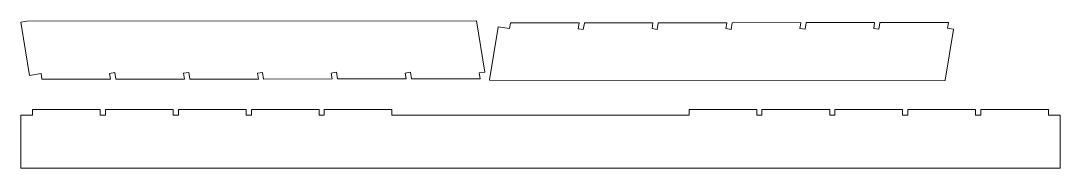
# Model space of a CAD drawing. Header units: millimetres. Extents: x 0 to 356, y 0 to 51.
import ezdxf

# ---------------------------------------------------------------- set-up
doc = ezdxf.new("R2010")
doc.units = ezdxf.units.MM
doc.layers.add('+0.1mm', color=18, linetype='Continuous', lineweight=20, true_color=0x000000)

msp = doc.modelspace()

# ---------------------------------------------------------------- linework, layer by layer
at = {"layer": '+0.1mm', "flags": 128}
msp.add_lwpolyline([(156.05, 50.58), (158.93, 32.95), (156.95, 32.63), (157.28, 30.64), (133.78, 30.62), (133.4, 32.9), (131.63, 32.61), (131.95, 30.61), (108.45, 30.59), (108.08, 32.87), (106.3, 32.58), (106.63, 30.59), (83.12, 30.56), (82.75, 32.84), (80.97, 32.55), (81.3, 30.56), (57.79, 30.54), (57.42, 32.82), (55.65, 32.53), (55.97, 30.54), (32.47, 30.51), (32.09, 32.79), (30.32, 32.5), (30.64, 30.51), (7.14, 30.49), (6.82, 32.45), (2.87, 31.8), (-0.11, 50.08), (1.97, 50.42)], close=True, dxfattribs=at)
for points in [[(294.33, 49.86), (293.98, 47.67), (292.2, 47.95), (292.5, 49.83, 0.462175), (292.41, 49.95), (269.1, 49.92, 0.367825), (269.01, 49.84), (268.65, 47.64), (266.87, 47.93), (267.18, 49.8, 0.462175), (267.08, 49.92), (243.78, 49.9, 0.367825), (243.68, 49.81), (243.32, 47.62), (241.55, 47.9), (241.85, 49.78, 0.462175), (241.75, 49.89), (218.45, 49.87, 0.367825), (218.35, 49.79), (218, 47.59), (216.22, 47.88), (216.52, 49.75, 0.462175), (216.42, 49.87), (193.12, 49.84, 0.367825), (193.02, 49.76), (192.67, 47.56), (190.89, 47.85), (191.2, 49.73, 0.462175), (191.1, 49.84), (167.8, 49.82, 0.367825), (167.7, 49.73), (167.39, 47.86), (163.54, 48.48, 0.414214), (163.43, 48.4), (160.51, 30.31, 0.461552), (160.61, 30.19), (316.57, 30.03, 0.368409), (316.67, 30.11), (319.49, 47.56, 0.414214), (319.41, 47.68), (317.53, 47.98), (317.83, 49.86, 0.462175), (317.73, 49.97), (294.43, 49.95, 0.367825)], [(52, 20.1, -0.414214), (52.1, 20), (52.1, 18.1), (53.9, 18.1), (53.9, 20, -0.414214), (54, 20.1), (77, 20.1, -0.414214), (77.1, 20), (77.1, 18.1), (78.9, 18.1), (78.9, 20, -0.414214), (79, 20.1), (102, 20.1, -0.414214), (102.1, 20), (102.1, 18.1), (103.9, 18.1), (103.9, 20, -0.414214), (104, 20.1), (127, 20.1, -0.414214), (127.1, 20), (127.1, 18.1), (228.9, 18.1), (228.9, 20, -0.414214), (229, 20.1), (252, 20.1, -0.414214), (252.1, 20), (252.1, 18.1), (253.9, 18.1), (253.9, 20, -0.414214), (254, 20.1), (277, 20.1, -0.414214), (277.1, 20), (277.1, 18.1), (278.9, 18.1), (278.9, 20, -0.414214), (279, 20.1), (302, 20.1, -0.414214), (302.1, 20), (302.1, 18.1), (303.9, 18.1), (303.9, 20, -0.414214), (304, 20.1), (327, 20.1, -0.414214), (327.1, 20), (327.1, 18.1), (328.9, 18.1), (328.9, 20, -0.414214), (329, 20.1), (352, 20.1, -0.414214), (352.1, 20), (352.1, 18.1), (356, 18.1, -0.414214), (356.1, 18), (356.1, 0, -0.414214), (356, -0.1), (0, -0.1, -0.414214), (-0.1, 0), (-0.1, 18, -0.414214), (0, 18.1), (3.9, 18.1), (3.9, 20, -0.414214), (4, 20.1), (27, 20.1, -0.414214), (27.1, 20), (27.1, 18.1), (28.9, 18.1), (28.9, 20, -0.414214), (29, 20.1)]]:
    msp.add_lwpolyline(points, format="xyb", close=True, dxfattribs=at)

doc.saveas('drawing.dxf')
